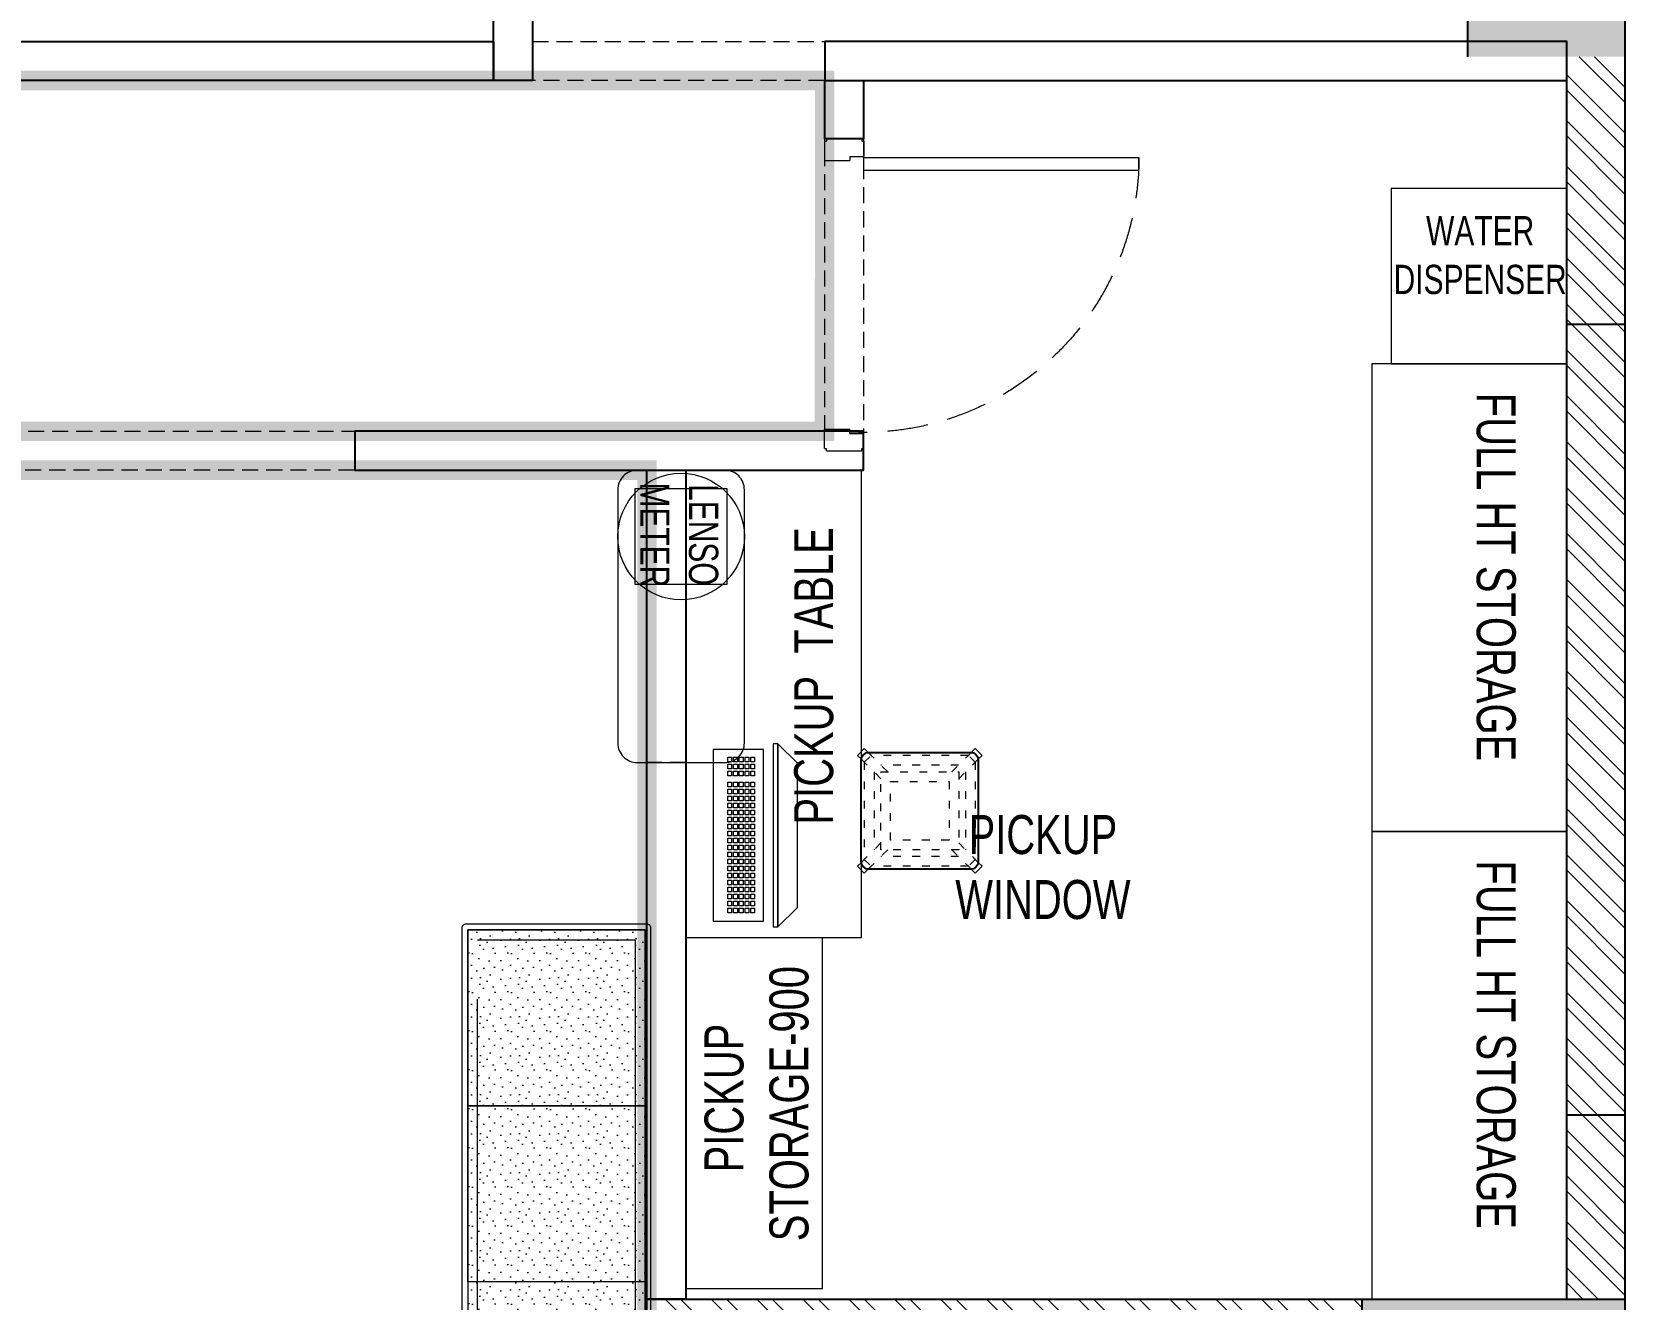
# Model space of a CAD drawing. Header units: feet. Extents: x 5363194 to 5373234, y -5284151 to -5265953.
# Drawn here: x 5369146 to 5373234, y -5270930 to -5267678 of the extents above; entities that cross this region are included whole.
import ezdxf

# ---------------------------------------------------------------- set-up
doc = ezdxf.new("R2010")
doc.units = ezdxf.units.FT
doc.header["$LTSCALE"] = 33
doc.header["$MEASUREMENT"] = 0
for name, pattern in [('a_p6_plan_L18$0$HIDDEN', [0.375, 0.25, -0.125]), ('ACAD_ISO03W100', [30, 12, -18]), ('HIDDEN2', [4.7625, 3.175, -1.5875])]:
    doc.linetypes.add(name, pattern=pattern)
doc.layers.add('A-WALL', color=1, linetype='Continuous')
doc.layers.add('column', color=10, linetype='Continuous')
for name, color, linetype, lineweight in [('Door', 2, 'Continuous', 13), ('LENS-CURTAIN', 5, 'a_p6_plan_L18$0$HIDDEN', 9), ('LENS-DOOR', 34, 'Continuous', 20), ('LENS-HATCH', 251, 'Continuous', 5), ('LENS-PARTITION', 21, 'Continuous', 25), ('LENS-TEXT', 31, 'Continuous', 5), ('LENS_DIMENSION', 193, 'Continuous', 0), ('LENS_TEXT', 31, 'Continuous', 5), ('LK-EQPMT', 3, 'Continuous', 18), ('LK-FF&E FLOOR', 1, 'Continuous', 9), ('LK-FF&E WALL', 1, 'Continuous', 9), ('LK-FLUTTED FINISH', 20, 'Continuous', 30), ('LK-IT', 3, 'Continuous', 18), ('LK-MIRROR', 133, 'Continuous', 13), ('LK-TILES FINISH', 251, 'Continuous', 5), ('LN-ELEVATION-1', 81, 'Continuous', 25), ('LN-ELEVATION-2', 103, 'Continuous', 20), ('LN-ELEVATION-3', 125, 'Continuous', 18), ('LN-ELEVATION-5', 167, 'Continuous', 5), ('LN-HATCH', 251, 'Continuous', 0)]:
    doc.layers.add(name, color=color, linetype=linetype, lineweight=lineweight)
doc.styles.add('LK TXT', font='GILC____.TTF', dxfattribs={"height": 100})
doc.styles.get("Standard").update_dxf_attribs({"font": 'GILC____.TTF'})
pattern_1 = [(45, (-2784044.97, 5465993.9), (-58.8666395, 58.8666395), []), (45, (-2784005.73, 5465993.9), (-58.8666395, 58.8666395), [])]

# ---------------------------------------------------------------- blocks, each defined once
blk = doc.blocks.new('A$Ca5f26b73')
at = {"layer": 'column'}
h = blk.add_hatch(color=8, dxfattribs=at)
h.dxf.hatch_style = 1
h.paths.add_polyline_path([(-958.5, 4889), (-958.5, 5529), (-1318.5, 5529), (-1318.5, 4889)])
h.paths.add_polyline_path([(-934, 0), (-934, 404), (-1789, 404), (-1789, 0)])
h.paths.add_polyline_path([(-4977, 0), (-4977, 675), (-5354, 675), (-5354, 0)])
h.paths.add_polyline_path([(-5917, 1230), (-5917, 1460), (-6662, 1460), (-6662, 1230)])
h.paths.add_polyline_path([(-7640, 2300), (-7640, 2660), (-8350, 2660), (-8350, 2260), (-8057, 2260), (-8057, 2300)])
h.paths.add_polyline_path([(-4943, 9317.9), (-4941.1, 10010.8), (-5326.1, 10011.9), (-5328, 9318.9)])
h.paths.add_polyline_path([(-7613, 9618.1), (-7601.7, 10018.1), (-8312, 10020), (-8323.3, 9620.1)])
h.paths.add_polyline_path([(-11261.4, 9628.1), (-11260.3, 10028.1), (-11975.3, 10030), (-11976.4, 9630)])
h.paths.add_polyline_path([(-11293, 2260), (-11293, 2660), (-12018, 2660), (-12018, 2260)])
h.paths.add_polyline_path([(-14944, 2260), (-14944, 2580), (-15259, 2580), (-15259, 3210), (-15679, 3210), (-15679, 2260)])
h.paths.add_polyline_path([(-15259, 9033), (-15259, 9633), (-14916, 9633), (-14916, 10038), (-15679, 10040.1), (-15679, 9033)])
at = {"layer": 'LN-HATCH'}
h = blk.add_hatch(dxfattribs=at)
h.set_pattern_fill('ANSI32', color=256, scale=222)
h.set_pattern_definition(pattern_1)
h.paths.add_polyline_path([(-13493, 2260), (-13493, 2510), (-14263, 2510), (-14263, 2260)])
h.paths.add_polyline_path([(-12018, 2260), (-12018, 2510), (-12228, 2510), (-12228, 2260)])
h.paths.add_polyline_path([(-8350, 2260), (-8350, 2510), (-11293, 2510), (-11293, 2260)])
h.paths.add_polyline_path([(-6662, 1035), (-6662, 1285), (-8057, 1285), (-8057, 2260), (-8307, 2260), (-8307, 1035)])
h.paths.add_polyline_path([(-6178.3, 0), (-6178.3, 220), (-6432, 220), (-6432, 1230), (-6662, 1230), (-6662, 0)])
h.paths.add_polyline_path([(-7417, 2300), (-7417, 2510), (-7640, 2510), (-7640, 2300)])
h.paths.add_polyline_path([(0, 0), (0, 2589), (-250, 2589), (-250, 0)])
h.paths.add_polyline_path([(0, 3519), (0, 9752.8), (-250, 9752.8), (-250, 3519)])
h.paths.add_polyline_path([(-1977, 9752.8), (0, 9752.8), (0, 10002.8), (-1976.7, 10002.8), (-4941.1, 10010.8), (-4941.8, 9760.9)])
h.paths.add_polyline_path([(-5326.8, 9761.9), (-5326.1, 10011.9), (-7601.7, 10018.1), (-7608.8, 9768.1)])
h.paths.add_polyline_path([(-8319, 9770), (-8312, 10020), (-11260.3, 10028.1), (-11261, 9778.1)])
h.paths.add_polyline_path([(-11976, 9780), (-11975.3, 10030), (-14916, 10038), (-14916, 9788)])
h.paths.add_polyline_path([(-4504.2, 0), (-4504.2, 150), (-4977, 150), (-4977, 0)])
h.paths.add_polyline_path([(-5354, 0), (-5354, 220), (-5590.8, 220), (-5590.8, 0)])
h = blk.add_hatch(dxfattribs=at)
h.set_pattern_fill('ANSI32', color=256, scale=222)
h.set_pattern_definition(pattern_1)
h.paths.add_polyline_path([(-5194, 2300), (-5194, 1215), (-5194, 675), (-4977, 675), (-4977, 2510), (-6662, 2510), (-6662, 2300)])
h = blk.add_hatch(dxfattribs=at)
h.set_pattern_fill('ANSI32', color=256, scale=222)
h.set_pattern_definition(pattern_1)
h.paths.add_polyline_path([(-6178.3, 220), (-6178.3, 0), (-5590.8, 0), (-5590.8, 220)])
h.paths.add_polyline_path([(-250, 0), (-250, 249), (-934, 249), (-934, 0)])
h.paths.add_polyline_path([(-2475.4, 0), (-2475.4, 150), (-4504.2, 150), (-4504.2, 0)])
h = blk.add_hatch(dxfattribs=at)
h.set_pattern_fill('ANSI32', color=256, scale=222)
h.set_pattern_definition(pattern_1)
h.paths.add_polyline_path([(-1789, 0), (-1789, 150), (-2475.4, 150), (-2475.4, 0)])
at = {"layer": 'A-WALL'}
for p, q in [((-6662, 2510), (-4977, 2510)), ((-4977, 2510), (-4977, 0)), ((-4977, 150), (-1789, 150)), ((-4504.2, 150), (-4504.2, 0)), ((-2475.4, 150), (-2475.4, 0)), ((-6662, 0), (0, 0))]:
    blk.add_line(p, q, dxfattribs=at)
at = {"layer": 'column'}
for p, q in [((-5354, 675), (-4977, 675)), ((-1789, 404), (-934, 404))]:
    blk.add_line(p, q, dxfattribs=at)
blk = doc.blocks.new('CLENS 600 TYPE 6')
at = {"layer": 'LN-ELEVATION-1', "ltscale": 0.5}
blk.add_lwpolyline([(130, -225), (-130, -225, -0.414214), (-150, -205), (-150, 55, -0.414214), (-130, 75), (130, 75, -0.414214), (150, 55), (150, -205, -0.414214)], format="xyb", close=True, dxfattribs=at)
at = {"layer": 'LN-ELEVATION-3', "linetype": 'ACAD_ISO03W100', "ltscale": 0.05}
for p, q in [((-100, 7.3), (-142.4, 49.7)), ((-142.4, -199.7), (-142.4, 49.7)), ((-82.3, 25), (-124.7, 67.4)), ((124.7, 67.4), (-124.7, 67.4)), ((99.7, 42.4), (-99.7, 42.4)), ((82.3, 25), (124.7, 67.4)), ((100, 7.3), (142.4, 49.7)), ((142.4, -199.7), (142.4, 49.7)), ((-117.4, -174.7), (-117.4, 24.7)), ((117.4, -174.7), (117.4, 24.7)), ((-100, -157.3), (-142.4, -199.7)), ((100, -157.3), (142.4, -199.7)), ((-82.3, -175), (-124.7, -217.4)), ((99.7, -192.4), (-99.7, -192.4)), ((82.3, -175), (124.7, -217.4)), ((124.7, -217.4), (-124.7, -217.4))]:
    blk.add_line(p, q, dxfattribs=at)
for points in [[(-132.2, 74.9), (-124.7, 67.4), (-142.4, 49.7), (-149.9, 57.2)], [(132.2, 74.9), (124.7, 67.4), (142.4, 49.7), (149.9, 57.2)], [(-132.2, -224.9), (-124.7, -217.4), (-142.4, -199.7), (-149.9, -207.2)], [(132.2, -224.9), (124.7, -217.4), (142.4, -199.7), (149.9, -207.2)]]:
    blk.add_lwpolyline(points, dxfattribs=at)
for points in [[(100, -175), (-100, -175), (-100, 25), (100, 25)], [(75, -150), (-75, -150), (-75, 0), (75, 0)]]:
    blk.add_lwpolyline(points, close=True, dxfattribs=at)
at = {"layer": 'LN-ELEVATION-5', "ltscale": 0.5}
for points in [[(-149.9, 57.2), (-160.1, 67.4), (-142.4, 85.1), (-132.2, 74.9)], [(149.9, 57.2), (160.1, 67.4), (142.4, 85.1), (132.2, 74.9)], [(-149.9, -207.2), (-160.1, -217.4), (-142.4, -235.1), (-132.2, -224.9)], [(149.9, -207.2), (160.1, -217.4), (142.4, -235.1), (132.2, -224.9)]]:
    blk.add_lwpolyline(points, dxfattribs=at)
blk = doc.blocks.new('*U22')
at = {"layer": 'LK-EQPMT', "ltscale": 12}
blk.add_lwpolyline([(6, 4.9), (-6, 4.9), (-6, -4.9), (6, -4.9)], close=True, dxfattribs=at)
blk = doc.blocks.new('*U23')
at = {"color": 0, "linetype": 'ByBlock', "lineweight": -2}
for p in [(0, 0), (18, 0), (35.9, 0), (53.9, 0), (71.8, 0), (89.8, 0), (107.8, 0), (125.7, 0), (143.7, 0), (161.6, 0), (179.6, 0), (197.6, 0), (215.5, 0), (233.5, 0), (251.4, 0), (269.4, 0), (287.4, 0), (305.3, 0), (323.3, 0), (0, -14.7), (0, -29.5), (0, -44.2), (18, -14.7), (18, -29.5), (18, -44.2), (35.9, -14.7), (35.9, -29.5), (35.9, -44.2), (53.9, -14.7), (53.9, -29.5), (53.9, -44.2), (71.8, -14.7), (71.8, -29.5), (71.8, -44.2), (89.8, -14.7), (89.8, -29.5), (89.8, -44.2), (107.8, -14.7), (107.8, -29.5), (107.8, -44.2), (125.7, -14.7), (125.7, -29.5), (125.7, -44.2), (143.7, -14.7), (143.7, -29.5), (143.7, -44.2), (161.6, -14.7), (161.6, -29.5), (161.6, -44.2), (179.6, -14.7), (179.6, -29.5), (179.6, -44.2), (197.6, -14.7), (197.6, -29.5), (197.6, -44.2), (215.5, -14.7), (215.5, -29.5), (215.5, -44.2), (233.5, -14.7), (233.5, -29.5), (233.5, -44.2), (251.4, -14.7), (251.4, -29.5), (251.4, -44.2), (269.4, -14.7), (269.4, -29.5), (269.4, -44.2), (287.4, -14.7), (287.4, -29.5), (287.4, -44.2), (305.3, -14.7), (305.3, -29.5), (305.3, -44.2), (323.3, -14.7), (323.3, -29.5), (323.3, -44.2), (0, -59), (18, -59), (35.9, -59), (53.9, -59), (71.8, -59), (89.8, -59), (107.8, -59), (125.7, -59), (143.7, -59), (161.6, -59), (179.6, -59), (197.6, -59), (215.5, -59), (233.5, -59), (251.4, -59), (269.4, -59), (287.4, -59), (305.3, -59), (323.3, -59)]:
    blk.add_blockref('*U22', p, dxfattribs=at)
blk = doc.blocks.new('*U20')
at = {"layer": 'LK-EQPMT', "ltscale": 12}
blk.add_lwpolyline([(6, 4.9), (-6, 4.9), (-6, -4.9), (6, -4.9)], close=True, dxfattribs=at)
blk = doc.blocks.new('*U21')
at = {"color": 0, "linetype": 'ByBlock', "lineweight": -2}
for p in [(0, 0), (18, 0), (35.9, 0), (0, -14.7), (0, -29.5), (0, -44.2), (18, -14.7), (18, -29.5), (18, -44.2), (35.9, -14.7), (35.9, -29.5), (35.9, -44.2), (0, -59), (18, -59), (35.9, -59)]:
    blk.add_blockref('*U20', p, dxfattribs=at)
blk = doc.blocks.new('*U16')
at = {"ltscale": 12}
blk.add_lwpolyline([(8, 0), (8, 129.1), (448, 129.1), (448, 0)], close=True, dxfattribs=at)
for name, p in [('*U23', (35.2, 101.6)), ('*U21', (386.6, 101.6))]:
    blk.add_blockref(name, p)
blk = doc.blocks.new('Pickup table PC')
at = {"layer": 'LN-ELEVATION-2', "ltscale": 0.5}
for points in [[(470, 50), (0, 50), (0, 62), (470, 62)], [(420, 0), (50, 0), (0, 50), (470, 50)]]:
    blk.add_lwpolyline(points, close=True, dxfattribs=at)
blk = doc.blocks.new('3 seater Bench 1385')
at = {"layer": 'LENS-HATCH', "lineweight": 0}
h = blk.add_hatch(dxfattribs=at)
h.set_pattern_fill('STIP1', color=177, scale=100, angle=270, pattern_type=2)
h.set_pattern_definition([(270, (6617025.25, -170439.11), (100, -2e-13), [0, -100]), (270, (6617009.25, -170451.11), (100, -2e-13), [0, -100]), (270, (6616985.25, -170446.11), (100, -2e-13), [0, -100]), (270, (6616962.25, -170481.11), (100, -2e-13), [0, -100]), (270, (6616998.25, -170478.11), (100, -2e-13), [0, -100]), (270, (6617022.25, -170505.11), (100, -2e-13), [0, -100]), (270, (6617029.25, -170470.11), (100, -2e-13), [0, -100]), (270, (6616988.25, -170512.11), (100, -2e-13), [0, -100]), (270, (6616956.25, -170507.11), (100, -2e-13), [0, -100]), (270, (6616941.25, -170433.11), (100, -2e-13), [0, -100]), (270, (6616961.25, -170451.11), (100, -2e-13), [0, -100]), (270, (6616942.25, -170465.11), (100, -2e-13), [0, -100]), (270, (6617006.25, -170526.11), (100, -2e-13), [0, -100]), (270, (6616981.25, -170494.11), (100, -2e-13), [0, -100]), (270, (6617014.25, -170486.11), (100, -2e-13), [0, -100]), (270, (6617005.25, -170503.11), (100, -2e-13), [0, -100]), (270, (6616978.25, -170467.11), (100, -2e-13), [0, -100]), (270, (6617032.25, -170495.11), (100, -2e-13), [0, -100]), (270, (6616973.25, -170526.11), (100, -2e-13), [0, -100]), (270, (6616943.25, -170523.11), (100, -2e-13), [0, -100])])
h.paths.add_polyline_path([(677.5, 227.5), (225.8, 227.5), (225.8, -227.5), (677.5, -227.5)])
h.paths.add_polyline_path([(-225.8, 227.5), (225.8, 227.5), (225.8, -227.5), (-225.8, -227.5)])
h.paths.add_polyline_path([(-677.5, 227.5), (-225.8, 227.5), (-225.8, -227.5), (-677.5, -227.5)])
at = {"layer": 'LN-ELEVATION-2', "ltscale": 0.5}
for points in [[(-677.5, 227.5), (-225.8, 227.5), (-225.8, -227.5), (-677.5, -227.5)], [(-225.8, 227.5), (225.8, 227.5), (225.8, -227.5), (-225.8, -227.5)], [(677.5, 227.5), (225.8, 227.5), (225.8, -227.5), (677.5, -227.5)]]:
    blk.add_lwpolyline(points, close=True, dxfattribs=at)
at = {"layer": 'LN-ELEVATION-5', "ltscale": 0.5}
blk.add_lwpolyline([(682.5, 242.5), (-682.5, 242.5, 0.414214), (-692.5, 232.5), (-692.5, -232.5, 0.414214), (-682.5, -242.5), (682.5, -242.5, 0.414214), (692.5, -232.5), (692.5, 232.5, 0.414214)], format="xyb", close=True, dxfattribs=at)
blk.add_lwpolyline([(677.5, 227.5), (-677.5, 227.5), (-677.5, -227.5), (677.5, -227.5)], close=True, dxfattribs=at)
at = {"layer": 'LN-ELEVATION-5', "linetype": 'HIDDEN2', "ltscale": 11}
blk.add_lwpolyline([(-652.5, 202.5), (652.5, 202.5), (652.5, -202.5), (-652.5, -202.5)], close=True, dxfattribs=at)
blk = doc.blocks.new('*U40')
at = {"layer": 'LENS-DOOR'}
for p, q in [((548116.7, 1779282.5), (548116.7, 1778577)), ((548116.7, 1779282.5), (548150, 1779282.5)), ((548150, 1778577), (548150, 1779282.5)), ((547397.3, 1778571.4), (547402.8, 1778571.4)), ((547397.3, 1778481.3), (547397.3, 1778571.4)), ((547402.8, 1778577), (547441.7, 1778577)), ((547402.8, 1778571.4), (547402.8, 1778577)), ((547441.7, 1778540.8), (547441.7, 1778577)), ((548116.7, 1778577), (548150, 1778577)), ((548191.7, 1778577), (548152.8, 1778577)), ((548152.8, 1778540.8), (548152.8, 1778577)), ((548191.7, 1778571.4), (548191.7, 1778577)), ((548197.3, 1778571.4), (548191.7, 1778571.4)), ((548197.3, 1778481.3), (548197.3, 1778571.4)), ((547441.7, 1778540.8), (547452.8, 1778540.8)), ((547452.8, 1778475.8), (547452.8, 1778540.8)), ((548141.7, 1778475.8), (548141.7, 1778540.8)), ((548152.8, 1778540.8), (548141.7, 1778540.8)), ((547397.3, 1778481.3), (547402.8, 1778481.3)), ((547402.8, 1778475.8), (547402.8, 1778481.3)), ((547402.8, 1778475.8), (547452.8, 1778475.8)), ((548191.7, 1778475.8), (548141.7, 1778475.8)), ((548191.7, 1778475.8), (548191.7, 1778481.3)), ((548197.3, 1778481.3), (548191.7, 1778481.3))]:
    blk.add_line(p, q, dxfattribs=at)
at = {"layer": 'LENS-DOOR', "color": 7, "linetype": 'HIDDEN2'}
blk.add_ellipse((548150, 1778577), major_axis=(-705.6, 0), ratio=1, start_param=-1.570791, end_param=0.051209, dxfattribs=at)

msp = doc.modelspace()

# ---------------------------------------------------------------- linework, layer by layer
at = {"layer": 'LENS-CURTAIN', "ltscale": 5}
for points in [[(5371180.3, -5267803.2), (5370430.3, -5267803.2), (5370430.3, -5267703.2), (5371180.3, -5267703.2)], [(5371280.3, -5267953.2), (5371280.3, -5268703.2), (5371180.3, -5268703.2), (5371180.3, -5267953.2)], [(5369974.3, -5268803.2), (5369074.3, -5268803.2), (5369074.3, -5268703.2), (5369974.3, -5268703.2)], [(5370724.3, -5269553.2), (5370724.3, -5268803.2), (5370824.3, -5268803.2), (5370824.3, -5269553.2)]]:
    msp.add_lwpolyline(points, close=True, dxfattribs=at)
at = {"layer": 'LENS-PARTITION'}
for points in [[(5370330.3, -5267803.2), (5370330.3, -5266203.2), (5370430.3, -5266203.2), (5370430.3, -5267803.2)], [(5370330.3, -5267803.2), (5369095.3, -5267803.2), (5369095.3, -5267703.2), (5370330.3, -5267703.2)], [(5371180.3, -5267703.2), (5371180.3, -5267803.2), (5373084.3, -5267803.2), (5373084.3, -5267703.2)], [(5371180.3, -5267953.2), (5371180.3, -5267803.2), (5371280.3, -5267803.2), (5371280.3, -5267953.2)], [(5369974.3, -5268703.2), (5369974.3, -5268803.2), (5371280.3, -5268803.2), (5371280.3, -5268703.2)], [(5370724.3, -5270930.2), (5370724.3, -5268803.2), (5370824.3, -5268803.2), (5370824.3, -5270930.2)]]:
    msp.add_lwpolyline(points, close=True, dxfattribs=at)
at = {"layer": 'LK-EQPMT'}
msp.add_lwpolyline([(5370694.3, -5268850.3), (5370929.3, -5268850.3), (5370929.3, -5269096.3), (5370694.3, -5269096.3)], close=True, dxfattribs=at)
at = {"layer": 'LK-FF&E WALL'}
for points in [[(5372634.3, -5268530.2), (5373084.3, -5268530.2), (5373084.3, -5268080.2), (5372634.3, -5268080.2)], [(5372584.3, -5269730.2), (5373084.3, -5269730.2), (5373084.3, -5268530.2), (5372584.3, -5268530.2)], [(5371274.3, -5268803.2), (5371274.3, -5270003.2), (5370824.3, -5270003.2), (5370824.3, -5268803.2)], [(5372584.3, -5270930.2), (5373084.3, -5270930.2), (5373084.3, -5269730.2), (5372584.3, -5269730.2)], [(5371174.3, -5270003.2), (5370824.3, -5270003.2), (5370824.3, -5270903.2), (5371174.3, -5270903.2)]]:
    msp.add_lwpolyline(points, close=True, dxfattribs=at)
msp.add_lwpolyline([(5370699.3, -5269553.2), (5370924.3, -5269553.2, 0.414214), (5370974.3, -5269503.2), (5370974.3, -5268853.2, 0.414214), (5370924.3, -5268803.2), (5370699.3, -5268803.2, 0.414214), (5370649.3, -5268853.2), (5370649.3, -5269503.2, 0.414214)], format="xyb", close=True, dxfattribs=at)
msp.add_circle((5370811.8, -5268973.3), 162.5, dxfattribs=at)
at = {"layer": 'LK-FLUTTED FINISH', "linetype": 'ACAD_ISO03W100', "ltscale": 0.05, "const_width": 50}
msp.add_lwpolyline([(5363479.2, -5268803.2), (5370724.3, -5268803.2), (5370724.3, -5270930.2)], dxfattribs=at)
at = {"layer": 'LK-MIRROR', "linetype": 'ACAD_ISO03W100', "ltscale": 0.05, "const_width": 50}
for points in [[(5371180.3, -5267953.2), (5371179.7, -5268703.2)], [(5370724.3, -5270930.2), (5370724.3, -5271415.2)]]:
    msp.add_lwpolyline(points, dxfattribs=at)
at = {"layer": 'LK-TILES FINISH', "color": 212, "linetype": 'ACAD_ISO03W100', "ltscale": 0.05, "const_width": 50}
msp.add_lwpolyline([(5371180.3, -5268697.7), (5371180.3, -5268703.2), (5365081.5, -5268703.2), (5365081.5, -5267803.2), (5371180.3, -5267803.2), (5371180.3, -5267953.2)], dxfattribs=at)

# ---------------------------------------------------------------- block references
at = {"layer": 'Door', "xscale": -1, "rotation": 270}
msp.add_blockref('*U40', (3592704, -5816150.5), dxfattribs=at)
at = {"layer": 'LENS_DIMENSION', "rotation": 90}
msp.add_blockref('A$Ca5f26b73', (5373234.3, -5265953.2), dxfattribs=at)
at = {"layer": 'LK-FF&E FLOOR', "rotation": 270}
msp.add_blockref('3 seater Bench 1385', (5370491.8, -5270660.3), dxfattribs=at)
at = {"layer": 'LK-FF&E WALL', "rotation": 90}
msp.add_blockref('CLENS 600 TYPE 6', (5371349.3, -5269677.2), dxfattribs=at)
at = {"layer": 'LK-IT', "xscale": -1, "rotation": 90}
msp.add_blockref('Pickup table PC', (5371110.2, -5269505.1), dxfattribs=at)
at = {"layer": 'LK-IT', "ltscale": 0.5, "xscale": -1, "rotation": 270}
msp.add_blockref('*U16', (5370894, -5269968.2), dxfattribs=at)

# ---------------------------------------------------------------- texts
at = {"layer": 'LENS-TEXT', "color": 0, "linetype": 'Continuous', "ltscale": 3, "insert": (5372862.3, -5268251.6), "char_height": 75, "attachment_point": 5, "style": 'LK TXT'}
msp.add_mtext_dynamic_manual_height_columns('WATER \\PDISPENSER', width=264.162, gutter_width=0.75, heights=[0], dxfattribs=at)
at = {"layer": 'LENS-TEXT', "color": 0, "linetype": 'Continuous', "ltscale": 3, "attachment_point": 5, "style": 'LK TXT'}
for s, width, gutter_width, insert, char_height, rotation in [('FULL HT STORAGE', 1099.487, 1, (5372902.8, -5269077.1), 100, 270), ('LENSO\\PMETER', 353.056, 0.5, (5370807, -5268969), 75, 270), ('PICKUP  TABLE  ', 783.964, 1, (5371152.7, -5269330.9), 100, 90), ('FULL HT STORAGE', 1099.487, 1, (5372902.8, -5270277.1), 100, 270), (' PICKUP \\PSTORAGE-900', 1099.487, 1, (5371005.9, -5270428.5), 100, 90)]:
    msp.add_mtext_dynamic_manual_height_columns(s, width=width, gutter_width=gutter_width, heights=[0], dxfattribs=dict(at, insert=insert, char_height=char_height, rotation=rotation))
at = {"layer": 'LENS_TEXT', "linetype": 'Continuous', "ltscale": 3, "insert": (5371740.3, -5269822.1), "char_height": 100, "attachment_point": 5}
msp.add_mtext_dynamic_manual_height_columns('PICKUP WINDOW', width=730.507, gutter_width=1, heights=[0], dxfattribs=at)

doc.saveas('drawing.dxf')
